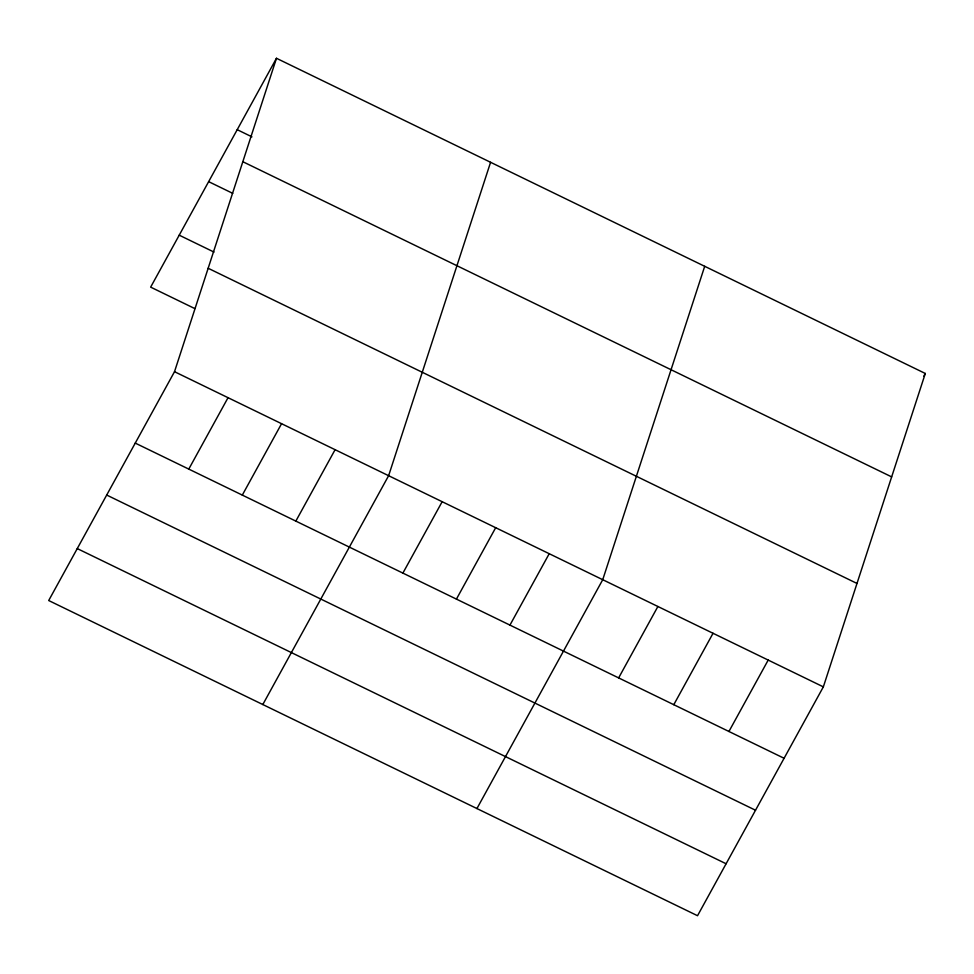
<?xml version="1.0" encoding="UTF-8"?>
<svg xmlns="http://www.w3.org/2000/svg" width="974" height="974" viewBox="0 0 974 974"><rect width="100%" height="100%" fill="white"/><g stroke="black" fill="none" stroke-linecap="round" stroke-linejoin="round"><path stroke-width="1.46" d="M174.516 371.691L276.47 58.282L925.3 373.468L823.347 686.865L697.53 915.718L48.7 600.532L174.516 371.691L823.347 686.865M490.579 162.293L388.626 475.689L262.81 704.543M704.701 266.304L602.736 579.7L476.931 808.554M276.47 58.282L150.653 287.135L194.824 308.588M188.786 469.091L228.038 397.684M242.307 495.096L281.571 423.69M295.84 521.102L335.093 449.696M402.895 573.102L442.159 501.695M456.429 599.107L495.681 527.701M509.95 625.113L549.214 553.707M618.636 677.904L657.888 606.498M673.789 704.689L713.041 633.283M923.851 376.11L925.3 373.468M728.929 731.486L768.194 660.08M237.218 129.688L251.937 136.847M242.818 161.708L891.648 476.883M208.655 181.651L232.737 193.351M179.216 235.172L214.012 252.083M208.156 268.264L856.986 583.45M135.252 443.097L784.082 758.271M106.69 495.048L755.52 810.234M77.263 548.581L726.093 863.755"/></g></svg>
